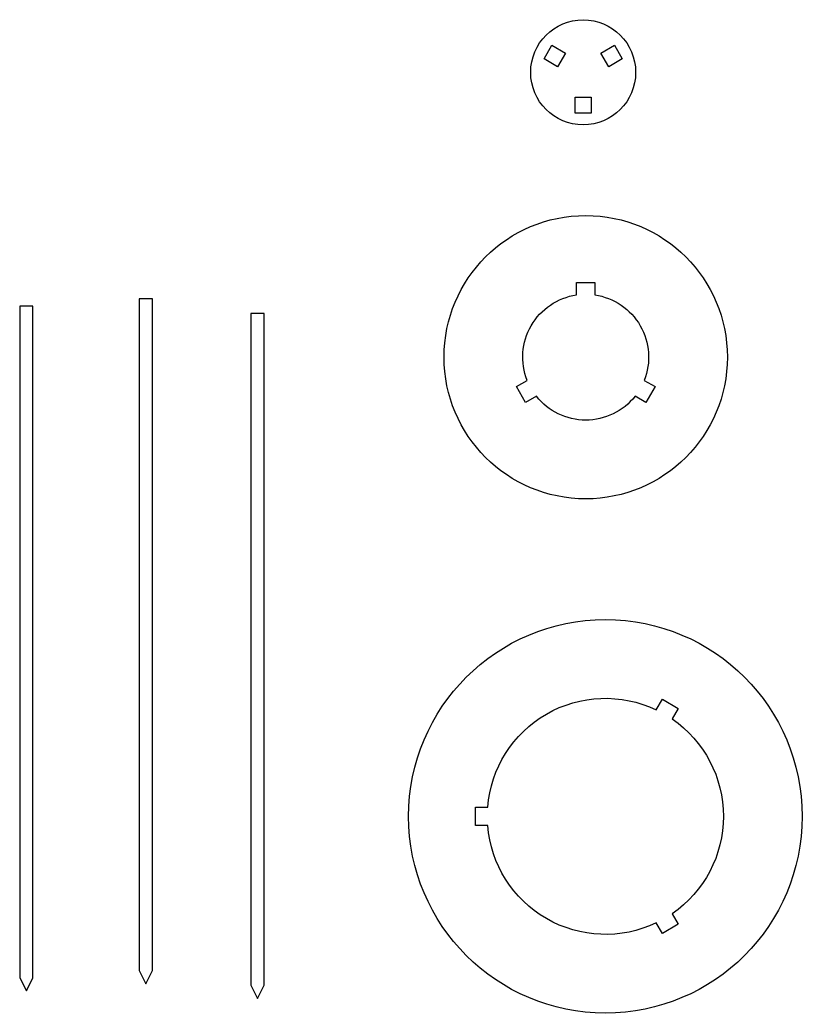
# Model space of a CAD drawing. Header units: inches. Extents: x 16.2 to 46.1, y 2.4 to 40.3.
import ezdxf

# ---------------------------------------------------------------- set-up
doc = ezdxf.new("R2010")
doc.units = ezdxf.units.IN
doc.layers.get('0').update_dxf_attribs({"linetype": 'CONTINUOUS'})

msp = doc.modelspace()

# ---------------------------------------------------------------- linework, layer by layer
for points in [[(37.04, 39.01), (36.74, 38.491), (36.22, 38.791), (36.52, 39.31)], [(38.686, 38.491), (38.386, 39.01), (38.905, 39.31), (39.205, 38.791)], [(37.413, 37.326), (38.013, 37.326), (38.013, 36.726), (37.413, 36.726)], [(21.043, 3.538), (21.293, 4.04), (21.293, 29.639), (20.793, 29.639), (20.793, 4.04)], [(16.489, 3.265), (16.739, 3.767), (16.739, 29.366), (16.239, 29.366), (16.239, 3.767)], [(25.297, 2.978), (25.547, 3.48), (25.547, 29.079), (25.047, 29.079), (25.047, 3.48)]]:
    msp.add_lwpolyline(points, close=True)
for points in [[(35.167, 26.298), (35.579, 26.536, -0.483575), (37.46, 29.794), (37.46, 30.27), (38.16, 30.27), (38.16, 29.794, -0.483575), (40.041, 26.536), (40.453, 26.298), (40.103, 25.692), (39.691, 25.93, -0.483575), (35.929, 25.93), (35.517, 25.692)], [(40.732, 5.458), (40.5, 5.86, -0.526562), (34.074, 9.57), (33.61, 9.57), (33.61, 10.27), (34.074, 10.27, -0.526562), (40.5, 13.98), (40.732, 14.382), (41.338, 14.032), (41.106, 13.63, -0.526562), (41.106, 6.21), (41.338, 5.808)]]:
    msp.add_lwpolyline(points, format="xyb", close=True)
for centre, radius in [((37.713, 38.276), 2), ((37.81, 27.42), 5.4), ((38.56, 9.92), 7.5)]:
    msp.add_circle(centre, radius)

doc.saveas('drawing.dxf')
